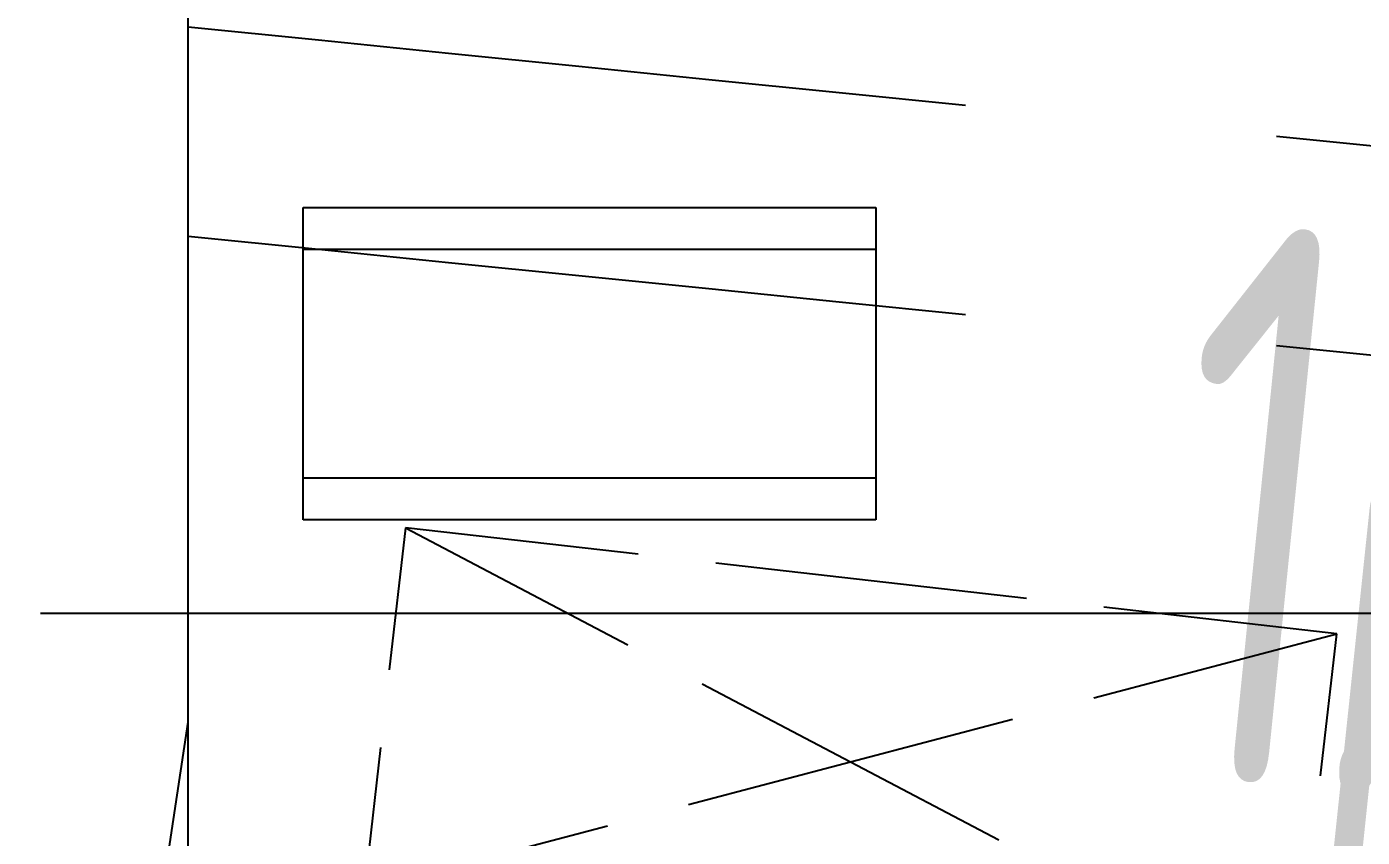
# Model space of a CAD drawing. Header units: inches. Extents: x 0 to 1813292486, y 0 to 3473589894.
# Drawn here: x 600544431 to 600545713, y 3473203803 to 3473204581 of the extents above; entities that cross this region are included whole.
import ezdxf

# ---------------------------------------------------------------- set-up
doc = ezdxf.new("R2010")
doc.units = ezdxf.units.IN
doc.header["$LTSCALE"] = 1000
doc.header["$MEASUREMENT"] = 0
doc.linetypes.add('AX-MALL-GIRD-200$0$DOTE', pattern=[2.4200000000000004, 2, -0.2, 0.02, -0.2])
doc.linetypes.add('AX-MALL-WALL-P02-QT$0$DASH', pattern=[0.35, 0.25, -0.1])
for name, color, linetype in [('A-Anno-Note', 241, 'Continuous'), ('AX-MALL-DIM-P02$0$A-Anno-Note', 241, 'Continuous'), ('AX-MALL-DIM-P02$0$A-Detl-Thin', 131, 'Continuous'), ('AX-MALL-GIRD-200$0$A-Grid', 222, 'AX-MALL-GIRD-200$0$DOTE'), ('AX-MALL-P02-200$0$A-Anno-Note', 241, 'Continuous'), ('AX-MALL-WALL-P02$0$A-Anno-Note', 241, 'Continuous'), ('AX-MALL-WALL-P02-QT$0$A-Detl-Patt', 8, 'Continuous'), ('AX-MALL-WALL-P02-QT$0$A-Detl-Thin', 131, 'Continuous'), ('AX-MALL-WALL-P02-QT$0$A-Fixt', 81, 'Continuous'), ('AX-MALL-WALL-P02-QT$0$A-Wall', 2, 'Continuous'), ('AX-MALL-WALL-P02-QT$0$A-Wall-Patt', 13, 'Continuous'), ('AX-MALL-WALL-P02-QT$0$A-Wind', 4, 'Continuous'), ('AX-MALL-WORD-P02$0$A-Wind-Iden', 11, 'Continuous'), ('AX-MALL-ZTKD-P02$0$A-Anno-Note', 241, 'Continuous')]:
    doc.layers.add(name, color=color, linetype=linetype)
doc.styles.add('AX-MALL-DIM-P02$0$_TCH_DIM', font='gbenor.shx')
doc.styles.add('AX-MALL-WORD-P02$0$_TCH_WINDOW', font='gbenor.shx', dxfattribs={"bigfont": 'gbcbig.shx'})

# ---------------------------------------------------------------- blocks, each defined once
blk = doc.blocks.new('AX-MALL-WORD-P02')
at = {"layer": 'AX-MALL-WORD-P02$0$A-Wind-Iden', "style": 'AX-MALL-WORD-P02$0$_TCH_WINDOW', "width": 0.7}
blk.add_text('LC1210', height=446.25, rotation=333.5501812666943, dxfattribs=at).set_placement((600348134.6470838, 3473075990.773293))
blk = doc.blocks.new('AX-MALL-GIRD-200')
at = {"layer": 'AX-MALL-GIRD-200$0$A-Grid'}
blk.add_line((600215588.64225, 3473125707.549852), (600573484.6463486, 3472992380.78657), dxfattribs=at)
blk = doc.blocks.new('AX-MALL-WALL-P02-QT$0$tj')
at = {"layer": 'AX-MALL-WALL-P02-QT$0$A-Detl-Patt'}
h = blk.add_hatch(dxfattribs=at)
h.set_pattern_fill('STEEL', color=256, scale=100.0000000000001, angle=50.43183869082386)
h.set_pattern_definition([(75.00000000004839, (-14278.19445574284, 156289.8254051208), (-153.3407249234246, 41.08752340989569), []), (75.00000000004839, (-14317.88195610046, 156358.5661673546), (-153.3407249234246, 41.08752340989569), [])])
edge = h.paths.add_edge_path()
edge.add_line((88101.273016572, 47666.64152574539), (87883.93542659283, 47459.84604215622))
edge.add_line((87883.93542659283, 47459.84604215622), (91571.54751467705, 43584.64122533798))
edge.add_arc((262949.389629302, 558937.705083496), 543101.4133620498, 251.6057364187558, 260.0288666978238)
edge.add_arc((172180.8466627672, -2862.146247219684), 27099.9982179492, 64.7128659603706, 96.9316049602786, ccw=False)
edge.add_arc((262948.9730309481, 558936.3205539446), 543099.9677998082, 261.6155114784545, 271.7251478115656)
edge.add_line((279298.9759148359, 16082.51663446426), (279298.9759315252, 16382.65274763107))
edge.add_arc((262948.9742454757, 558936.3204835369), 542799.9676941936, 261.62020364125146, 271.7261014454634, ccw=False)
edge.add_arc((172180.8456921196, -2862.14609140989), 27400.00151046549, 64.80631838577902, 96.83815911678944)
edge.add_arc((262949.394896181, 558937.7037490648), 542801.4137571028, 251.6136389015772, 260.02417327084333, ccw=False)
edge.add_line((91737.26096642017, 43845.69257831573), (88101.273016572, 47666.64152574539))
blk.add_lwpolyline([(88103.03003954887, 47737.33037519455), (87813.24658572674, 47461.60306501389), (91543.92713344097, 43541.13421487808, 0.03677856867194786), (168908.9495433569, 23989.2463850975, -0.1416543586965341), (183742.0972260237, 21592.70785188675, 0.04416604653312874), (279348.9759123325, 16034.00206041336), (279348.9759345055, 16434.18465709686, -0.04414427716130016), (183859.0483468771, 21979.79425859451, 0.1405450684183163), (168919.8474783897, 24393.46752309799, -0.03670519880877311), (91764.87840116024, 43889.20268630981), (88103.03007543087, 47737.33033752441)], format="xyb", dxfattribs=at)
blk = doc.blocks.new('AX-MALL-WALL-P02-QT$0$JB-AC(O)-Hide')
for p, q in [((-225, 174.9999999999709), (-450, 174.9999999999709)), ((-450, 174.9999999999709), (-450, 37.4999999999709)), ((-450, 174.9999999999709), (-225, 87.4999999999709)), ((150, 174.9999999999709), (-150, 174.9999999999709)), ((450, 174.9999999999709), (225.0000000000582, 174.9999999999709)), ((225.0000000000582, 87.5), (450, 174.9999999999709)), ((450, 37.4999999999709), (450, 174.9999999999709)), ((-150, 58.33333333331393), (0, -2.91038304567337e-11)), ((0, -2.91038304567337e-11), (150, 58.33333333331393)), ((-150, -58.33333333337214), (0, 0)), ((0, 0), (150, -58.33333333337214)), ((-450, -37.5000000000291), (-450, -175.0000000000291)), ((450, -175.0000000000291), (450, -37.5000000000291)), ((-450, -175.0000000000291), (-225, -87.5000000000291)), ((225.0000000000582, -87.50000000005821), (450, -175.0000000000291)), ((-450, -175.0000000000291), (-225, -175.0000000000291)), ((-150, -175.0000000000291), (150, -175.0000000000291)), ((225.0000000000582, -175.0000000000291), (450, -175.0000000000291))]:
    blk.add_line(p, q)
blk = doc.blocks.new('AX-MALL-WALL-P02-QT$0$JB-AC(i)-Li')
for p, q in [((-275, 0), (275, 0)), ((-275, 0), (275, 0)), ((-275, -300), (-275, 0)), ((275, 0), (275, -300)), ((-275, -40), (275, -40)), ((275, -260), (-275, -260)), ((275, -300), (-275, -300))]:
    blk.add_line(p, q)
blk = doc.blocks.new('AX-MALL-WALL-P02-QT')
at = {"layer": 'AX-MALL-WALL-P02-QT$0$A-Wall-Patt'}
h = blk.add_hatch(dxfattribs=at)
h.set_pattern_fill('普通砖', color=256, scale=200, style=0)
h.set_pattern_definition([(45, (0, 359.0227), (-353.55353201463, 353.55353201463), [])])
h.paths.add_polyline_path([(600346967.179441, 3473076197.967422), (600347097.0262581, 3473076245.461627), (600350253.4197618, 3473084718.333798), (600350182.9838024, 3473084815.715624), (600350066.0021325, 3473084788.152364), (600346916.7070831, 3473076334.334946)])
at = {"layer": 'AX-MALL-WALL-P02-QT$0$A-Detl-Thin', "linetype": 'AX-MALL-WALL-P02-QT$0$DASH', "ltscale": 3}
for points in [[(600347447.9143085, 3473077187.368711, 0.001864905707083882), (600351059.5544282, 3473075424.012882, 0.001864905707083882)], [(600347377.7359211, 3473076998.985246, 0.00186420706845525), (600350989.4272594, 3473075235.766898)]]:
    blk.add_lwpolyline(points, format="xyb", dxfattribs=at)
at = {"layer": 'AX-MALL-WALL-P02-QT$0$A-Wall'}
blk.add_line((600347097.0262581, 3473076245.461627), (600350253.4197618, 3473084718.333798), dxfattribs=at)
at = {"layer": 'AX-MALL-WALL-P02-QT$0$A-Detl-Thin', "rotation": 339.5681613091762}
blk.add_blockref('AX-MALL-WALL-P02-QT$0$tj', (600144118.6961328, 3473128496.287411), dxfattribs=at)
at = {"layer": 'AX-MALL-WALL-P02-QT$0$A-Fixt'}
for name, p, rotation in [('AX-MALL-WALL-P02-QT$0$JB-AC(i)-Li', (600347748.1950909, 3473076890.162486), 339.5681613375581), ('AX-MALL-WALL-P02-QT$0$JB-AC(O)-Hide', (600347797.2325101, 3473076303.845283), 333.0739883980023)]:
    blk.add_blockref(name, p, dxfattribs=dict(at, rotation=rotation))
at = {"layer": 'AX-MALL-WALL-P02-QT$0$A-Wind'}
blk.add_blockref('AX-MALL-GIRD-200', (0, 0), dxfattribs=at)
blk = doc.blocks.new('AX-MALL-WALL-P02')
at = {"layer": 'AX-MALL-WALL-P02$0$A-Anno-Note'}
blk.add_blockref('AX-MALL-WORD-P02', (0, 0), dxfattribs=at)
blk.add_blockref('AX-MALL-WALL-P02-QT', (0, 0), dxfattribs=at)
blk = doc.blocks.new('AX-MALL-ZTKD-P02')
at = {"layer": 'AX-MALL-ZTKD-P02$0$A-Anno-Note'}
blk.add_blockref('AX-MALL-GIRD-200', (0, 0), dxfattribs=at)
blk = doc.blocks.new('AX-MALL-DIM-P02')
at = {"layer": 'AX-MALL-DIM-P02$0$A-Detl-Thin'}
blk.add_blockref('AX-MALL-ZTKD-P02', (-2.384185791015625e-06, 9.5367431640625e-07), dxfattribs=at)
at = {"layer": 'AX-MALL-DIM-P02$0$A-Anno-Note', "style": 'AX-MALL-DIM-P02$0$_TCH_DIM', "width": 0.7}
blk.add_text('1%', height=535.5, rotation=333.7644273013991, dxfattribs=at).set_placement((600348060.3367221, 3473076193.581304))
blk = doc.blocks.new('AX-MALL-P02-200')
at = {"layer": 'AX-MALL-P02-200$0$A-Anno-Note'}
blk.add_blockref('AX-MALL-WALL-P02', (0, 0), dxfattribs=at)
blk.add_blockref('AX-MALL-DIM-P02', (0, 0), dxfattribs=at)

msp = doc.modelspace()

# ---------------------------------------------------------------- block references
at = {"layer": 'A-Anno-Note', "rotation": 20.43183869077545}
msp.add_blockref('AX-MALL-P02-200', (1250392458.527329, 9048125.682563305), dxfattribs=at)

doc.saveas('drawing.dxf')
